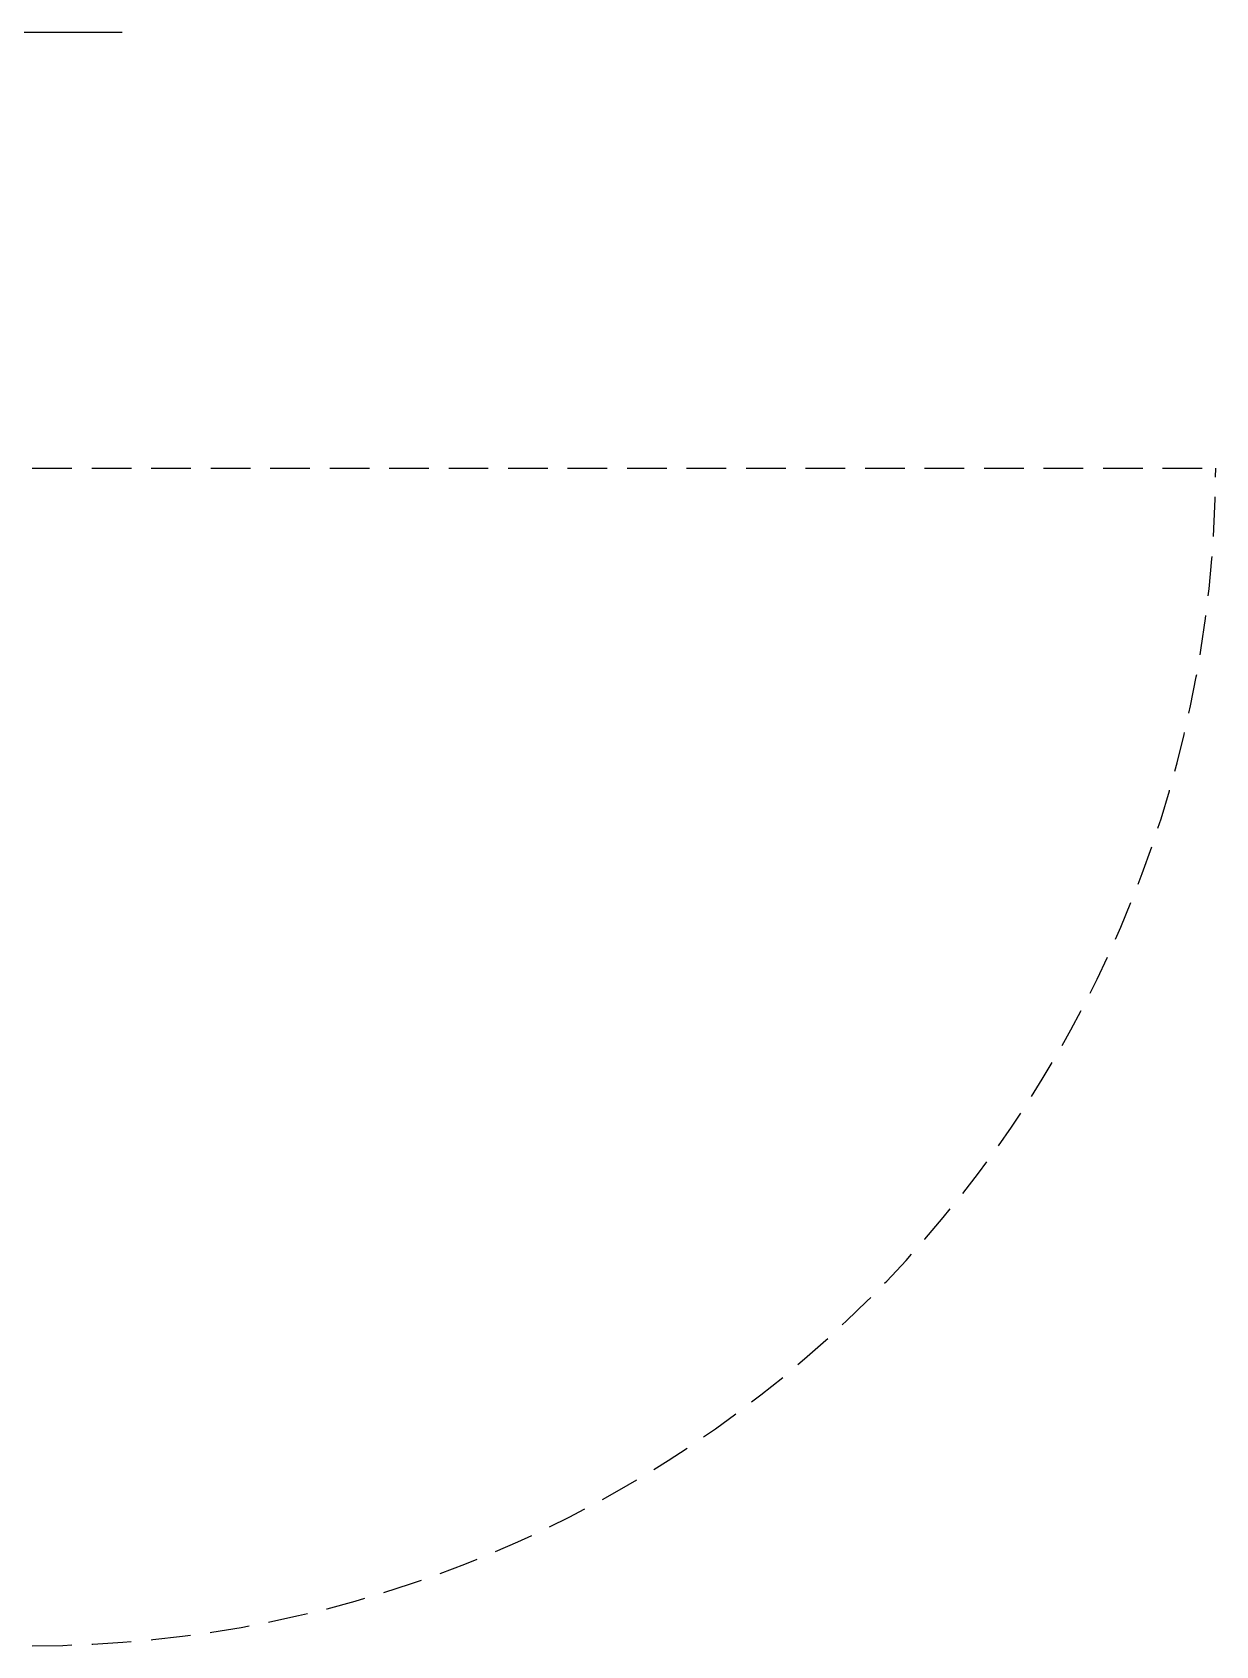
# Model space of a CAD drawing. Header units: metres. Extents: x -16 to 65907, y -5261 to 15511.
# Drawn here: x 32026.7 to 32064.6, y 9495.3 to 9547 of the extents above; entities that cross this region are included whole.
import ezdxf

# ---------------------------------------------------------------- set-up
doc = ezdxf.new("R2010")
doc.units = ezdxf.units.M
doc.linetypes.add('DASHED', pattern=[19.049999999999997, 12.7, -6.35])
doc.layers.add('BC-GREYCOLOR', color=8, linetype='Continuous')
doc.layers.add('BC-WHITECOLOR', color=7, linetype='Continuous')

msp = doc.modelspace()

# ---------------------------------------------------------------- linework, layer by layer
at = {"layer": 'BC-GREYCOLOR', "linetype": 'DASHED', "ltscale": 0.1}
msp.add_line((32026.70036845917, 9533.047795075696), (32064.59984075096, 9533.047795075681), dxfattribs=at)
msp.add_arc((32026.70036845912, 9533.247795075697), 37.89999999999782, 270.000000000055, 359.6976461981953, dxfattribs=at)
at = {"layer": 'BC-WHITECOLOR'}
msp.add_line((32016.26758656061, 9547.007540688834), (32029.57536845908, 9547.007540688834), dxfattribs=at)

doc.saveas('drawing.dxf')
